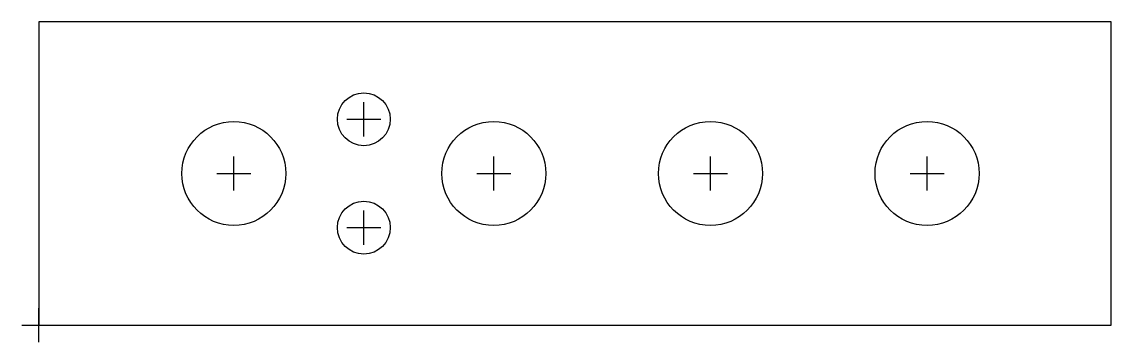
# Model space of a CAD drawing. Header units: inches. Extents: x -0.04 to 2.48, y -0.04 to 0.7.
import ezdxf

# ---------------------------------------------------------------- set-up
doc = ezdxf.new("R2010")
doc.units = ezdxf.units.IN
doc.header["$MEASUREMENT"] = 0
doc.layers.add('Contour', color=7, linetype='CONTINUOUS')

msp = doc.modelspace()

# ---------------------------------------------------------------- linework, layer by layer
at = {"layer": 'Contour', "color": 7, "linetype": 'CONTINUOUS'}
for p, q in [((2.475, 0.7), (0, 0.7)), ((0, 0.7), (0, 0.7)), ((0, 0.7), (0, 0)), ((2.475, 0), (2.475, 0.7)), ((2.475, 0.7), (2.475, 0.7)), ((0.75, 0.43563), (0.75, 0.51437)), ((0.71063, 0.475), (0.78937, 0.475)), ((0.45, 0.31063), (0.45, 0.38937)), ((1.05, 0.31063), (1.05, 0.38937)), ((1.55, 0.31063), (1.55, 0.38937)), ((2.05, 0.31063), (2.05, 0.38937)), ((0.41063, 0.35), (0.48937, 0.35)), ((1.01063, 0.35), (1.08937, 0.35)), ((1.51063, 0.35), (1.58937, 0.35)), ((2.01063, 0.35), (2.08937, 0.35)), ((0.75, 0.18563), (0.75, 0.26437)), ((0.71063, 0.225), (0.78937, 0.225)), ((0, -0.03937), (0, 0.03937)), ((-0.03937, 0), (0.03937, 0)), ((0, 0), (0, 0)), ((0, 0), (2.475, 0)), ((2.475, 0), (2.475, 0))]:
    msp.add_line(p, q, dxfattribs=at)
for centre, radius in [((0.75, 0.475), 0.06102), ((0.45, 0.35), 0.12008), ((1.05, 0.35), 0.12008), ((1.55, 0.35), 0.12008), ((2.05, 0.35), 0.12008), ((0.75, 0.225), 0.06102)]:
    msp.add_circle(centre, radius, dxfattribs=at)

doc.saveas('drawing.dxf')
